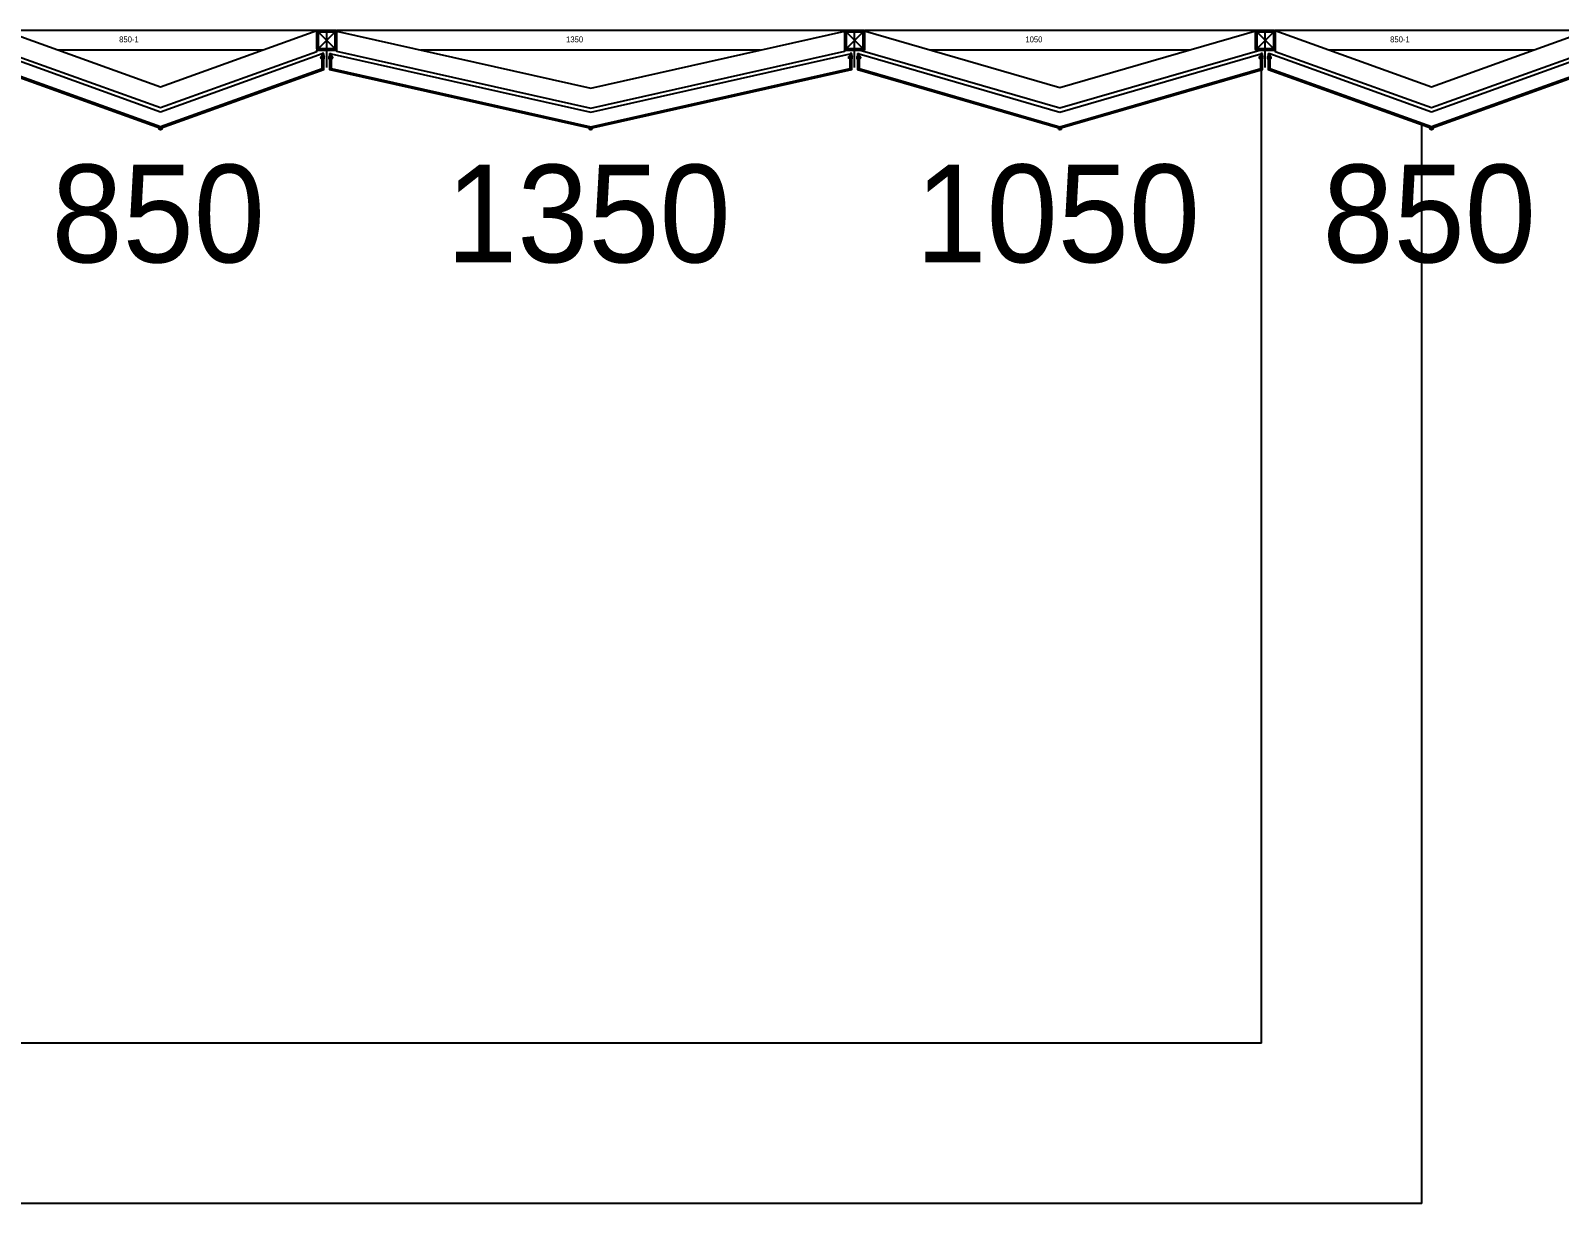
# Model space of a CAD drawing. Header units: millimetres. Extents: x -95754 to 183257, y 26770 to 150605.
# Drawn here: x 163596 to 167506, y 104005 to 107005 of the extents above; entities that cross this region are included whole.
import ezdxf
from ezdxf.enums import TextEntityAlignment as Align

# ---------------------------------------------------------------- set-up
doc = ezdxf.new("R2010")
doc.units = ezdxf.units.MM
doc.header["$LTSCALE"] = 300
doc.linetypes.add('HID', pattern=[2.8, 1.8, -1])
for name, color, linetype in [('6FIN', 6, 'Continuous'), ('A-HAT', 251, 'Continuous'), ('A-하지철물', 55, 'Continuous'), ('alucobond', 4, 'Continuous'), ('mold', 4, 'Continuous'), ('SHEET', 6, 'Continuous')]:
    doc.layers.add(name, color=color, linetype=linetype)
doc.layers.add('NOPLOT', color=191, linetype='Continuous', plot=False)
doc.styles.add('Gtx', font='')
doc.styles.get('Gtx').set_extended_font_data('Dotum')

# ---------------------------------------------------------------- blocks, each defined once
blk = doc.blocks.new('EX-850-1')
at = {"layer": '6FIN', "elevation": 0}
for points in [[(3.2, 204.1), (46.8, 204.1, 0.414214), (50, 207.3), (50, 250.9, 0.414214), (46.8, 254.1), (3.2, 254.1, 0.414214), (0, 250.9), (0, 207.3, 0.414214)], [(896.8, 204.1), (853.2, 204.1, -0.414214), (850, 207.3), (850, 250.9, -0.414214), (853.2, 254.1), (896.8, 254.1, -0.414214), (900, 250.9), (900, 207.3, -0.414214)]]:
    blk.add_lwpolyline(points, format="xyb", close=True, dxfattribs=at)
at = {"layer": 'A-하지철물'}
for p, q in [((850, 254.1), (50, 254.1)), ((710.9, 204.1), (189.1, 204.1))]:
    blk.add_line(p, q, dxfattribs=at)
at = {"layer": 'A-하지철물', "elevation": 0}
for points in [[(49.9, 254.1), (450, 110.3), (850.1, 254.1)], [(50, 204.1), (50, 200.9), (450, 57.2), (850, 200.9), (850, 204.1)]]:
    blk.add_lwpolyline(points, dxfattribs=at)
at = {"layer": 'A-하지철물'}
blk.add_circle((450, 4.1), 4.07, dxfattribs=at)
at = {"layer": 'alucobond', "color": 251, "linetype": 'HID', "ltscale": 10}
for p, q in [((30.2, 185.1), (41.5, 185.1)), ((31.5, 182.4), (31.5, 187.8)), ((31.5, 186.6), (39.5, 186.6)), ((31.5, 183.6), (39.5, 183.6)), ((32, 189.3), (32.5, 189.3)), ((32, 180.9), (32.5, 180.9)), ((32.5, 180.9), (32.5, 189.3)), ((38, 182.7), (38, 187.4)), ((39.5, 182.7), (39.5, 187.4)), ((869.8, 185.1), (858.5, 185.1)), ((860.5, 182.7), (860.5, 187.4)), ((868.5, 186.6), (860.5, 186.6)), ((868.5, 183.6), (860.5, 183.6)), ((862, 182.7), (862, 187.4)), ((867.5, 180.9), (867.5, 189.3)), ((868, 189.3), (867.5, 189.3)), ((868, 180.9), (867.5, 180.9)), ((868.5, 182.4), (868.5, 187.8))]:
    blk.add_line(p, q, dxfattribs=at)
at = {"layer": 'alucobond'}
for p, q in [((32.5, 195.1), (36.5, 195.1)), ((867.5, 195.1), (863.5, 195.1))]:
    blk.add_line(p, q, dxfattribs=at)
at = {"layer": 'alucobond', "color": 251, "linetype": 'HID', "ltscale": 10}
for points in [[(32, 189.3), (31.5, 187.8)], [(32, 180.9), (31.5, 182.4)], [(868, 189.3), (868.5, 187.8)], [(868, 180.9), (868.5, 182.4)]]:
    blk.add_lwpolyline(points, dxfattribs=at)
at = {"layer": 'alucobond', "elevation": 0}
for points in [[(32.5, 195.1), (32.5, 154.1), (450, 4.1), (867.5, 154.1), (867.5, 195.1)], [(36.5, 195.1), (36.5, 156.9), (450, 8.3), (863.5, 156.9), (863.5, 195.1)]]:
    blk.add_lwpolyline(points, dxfattribs=at)
at = {"layer": 'alucobond', "color": 251, "linetype": 'HID', "ltscale": 10, "elevation": 0}
blk.add_lwpolyline([(36.5, 195.1), (450, 46.6), (863.5, 195.1)], dxfattribs=at)
at = {"layer": 'alucobond', "color": 251, "linetype": 'HID', "ltscale": 10}
for points in [[(39.5, 186.6, -0.666667), (39.5, 183.6, -1.5)], [(860.5, 186.6, 0.666667), (860.5, 183.6, 1.5)]]:
    blk.add_lwpolyline(points, format="xyb", dxfattribs=at)
for centre, start, end in [((38.7, 187.4), 0, 180), ((38.7, 182.7), 180, 0), ((861.3, 187.4), 0, 180), ((861.3, 182.7), 180, 0)]:
    blk.add_arc(centre, 0.75, start, end, dxfattribs=at)
at = {"layer": 'mold', "color": 4}
for points in [[(25, 204.1), (25, 202.6)], [(875, 204.1), (875, 202.6)]]:
    blk.add_lwpolyline(points, dxfattribs=at)
at = {"layer": 'NOPLOT'}
for p, q in [((3.2, 254.1), (0, 254.1)), ((0, 254.1), (0, 250.9)), ((25, 160), (25, 254.1)), ((46.8, 254.1), (50, 254.1)), ((50, 254.1), (50, 250.9)), ((853.2, 254.1), (850, 254.1)), ((850, 254.1), (850, 250.9)), ((875, 160), (875, 254.1)), ((896.8, 254.1), (900, 254.1)), ((900, 254.1), (900, 250.9)), ((0, 207.3), (0, 204.1)), ((3.2, 204.1), (0, 204.1)), ((46.8, 204.1), (50, 204.1)), ((50, 207.3), (50, 204.1)), ((850, 207.3), (850, 204.1)), ((853.2, 204.1), (850, 204.1)), ((896.8, 204.1), (900, 204.1)), ((900, 207.3), (900, 204.1))]:
    blk.add_line(p, q, dxfattribs=at)
at = {"layer": 'SHEET', "color": 8}
for p, q in [((46.8, 250.9), (3.2, 207.3)), ((3.2, 250.9), (46.8, 207.3)), ((853.2, 250.9), (896.8, 207.3)), ((896.8, 250.9), (853.2, 207.3))]:
    blk.add_line(p, q, dxfattribs=at)
at = {"layer": 'SHEET', "color": 8, "elevation": 0}
for points in [[(3.2, 207.3), (46.8, 207.3), (46.8, 250.9), (3.2, 250.9)], [(896.8, 207.3), (853.2, 207.3), (853.2, 250.9), (896.8, 250.9)]]:
    blk.add_lwpolyline(points, close=True, dxfattribs=at)
at = {"layer": 'NOPLOT', "linetype": 'HID', "style": 'Gtx'}
blk.add_text('850-1', height=15, dxfattribs=at).set_placement((344.2, 224))
blk = doc.blocks.new('EX-1050')
at = {"layer": '6FIN', "elevation": 0}
for points in [[(3.2, 204.1), (46.8, 204.1, 0.414214), (50, 207.3), (50, 250.9, 0.414214), (46.8, 254.1), (3.2, 254.1, 0.414214), (0, 250.9), (0, 207.3, 0.414214)], [(1096.8, 204.1), (1053.2, 204.1, -0.414214), (1050, 207.3), (1050, 250.9, -0.414214), (1053.2, 254.1), (1096.8, 254.1, -0.414214), (1100, 250.9), (1100, 207.3, -0.414214)]]:
    blk.add_lwpolyline(points, format="xyb", close=True, dxfattribs=at)
at = {"layer": 'A-하지철물'}
for p, q in [((1050, 254.1), (50, 254.1)), ((880.8, 204.1), (219.2, 204.1))]:
    blk.add_line(p, q, dxfattribs=at)
at = {"layer": 'A-하지철물', "elevation": 0}
for points in [[(46.7, 254.1), (550, 108.2), (1053.3, 254.1)], [(39.3, 204.2), (550, 56.1), (1060.7, 204.2)]]:
    blk.add_lwpolyline(points, dxfattribs=at)
at = {"layer": 'A-하지철물'}
blk.add_circle((550, 4.1), 4.07, dxfattribs=at)
at = {"layer": 'alucobond', "color": 251, "linetype": 'HID', "ltscale": 10}
for p, q in [((30.2, 185.1), (41.5, 185.1)), ((31.5, 182.4), (31.5, 187.8)), ((31.5, 186.6), (39.5, 186.6)), ((31.5, 183.6), (39.5, 183.6)), ((32, 189.3), (32.5, 189.3)), ((32, 180.9), (32.5, 180.9)), ((32.5, 180.9), (32.5, 189.3)), ((38, 182.7), (38, 187.4)), ((39.5, 182.7), (39.5, 187.4)), ((1069.8, 185.1), (1058.5, 185.1)), ((1060.5, 182.7), (1060.5, 187.4)), ((1068.5, 186.6), (1060.5, 186.6)), ((1068.5, 183.6), (1060.5, 183.6)), ((1062, 182.7), (1062, 187.4)), ((1067.5, 180.9), (1067.5, 189.3)), ((1068, 189.3), (1067.5, 189.3)), ((1068, 180.9), (1067.5, 180.9)), ((1068.5, 182.4), (1068.5, 187.8))]:
    blk.add_line(p, q, dxfattribs=at)
at = {"layer": 'alucobond'}
for p, q in [((32.5, 195.1), (36.5, 195.1)), ((1067.5, 195.1), (1063.5, 195.1))]:
    blk.add_line(p, q, dxfattribs=at)
at = {"layer": 'alucobond', "color": 251, "linetype": 'HID', "ltscale": 10, "elevation": 0}
for points in [[(32, 189.3), (31.5, 187.8)], [(32, 180.9), (31.5, 182.4)], [(36.5, 194.6), (550, 45.7), (1063.5, 194.6)], [(1068, 189.3), (1068.5, 187.8)], [(1068, 180.9), (1068.5, 182.4)]]:
    blk.add_lwpolyline(points, dxfattribs=at)
at = {"layer": 'alucobond', "elevation": 0}
for points in [[(32.5, 195.1), (32.5, 154.1), (550, 4.1), (1067.5, 154.1), (1067.5, 195.1)], [(36.5, 195.1), (36.5, 157.1), (550, 8.2), (1063.5, 157.1), (1063.5, 195.1)]]:
    blk.add_lwpolyline(points, dxfattribs=at)
at = {"layer": 'alucobond', "color": 251, "linetype": 'HID', "ltscale": 10, "elevation": 0}
for points in [[(39.5, 186.6, -0.666667), (39.5, 183.6, -1.5)], [(1060.5, 186.6, 0.666667), (1060.5, 183.6, 1.5)]]:
    blk.add_lwpolyline(points, format="xyb", dxfattribs=at)
at = {"layer": 'alucobond', "color": 251, "linetype": 'HID', "ltscale": 10}
for centre, start, end in [((38.7, 187.4), 0, 180), ((38.7, 182.7), 180, 0), ((1061.3, 187.4), 0, 180), ((1061.3, 182.7), 180, 0)]:
    blk.add_arc(centre, 0.75, start, end, dxfattribs=at)
at = {"layer": 'mold', "color": 4, "elevation": 0}
for points in [[(25, 204.1), (25, 202.6)], [(1075, 204.1), (1075, 202.6)]]:
    blk.add_lwpolyline(points, dxfattribs=at)
at = {"layer": 'NOPLOT'}
for p, q in [((3.2, 254.1), (0, 254.1)), ((0, 254.1), (0, 250.9)), ((25, 160), (25, 254.1)), ((46.8, 254.1), (50, 254.1)), ((50, 254.1), (50, 250.9)), ((1053.2, 254.1), (1050, 254.1)), ((1050, 254.1), (1050, 250.9)), ((1075, 160), (1075, 254.1)), ((1096.8, 254.1), (1100, 254.1)), ((1100, 254.1), (1100, 250.9)), ((0, 207.3), (0, 204.1)), ((3.2, 204.1), (0, 204.1)), ((46.8, 204.1), (50, 204.1)), ((50, 207.3), (50, 204.1)), ((1050, 207.3), (1050, 204.1)), ((1053.2, 204.1), (1050, 204.1)), ((1096.8, 204.1), (1100, 204.1)), ((1100, 207.3), (1100, 204.1))]:
    blk.add_line(p, q, dxfattribs=at)
at = {"layer": 'SHEET', "color": 8}
for p, q in [((46.8, 250.9), (3.2, 207.3)), ((3.2, 250.9), (46.8, 207.3)), ((1053.2, 250.9), (1096.8, 207.3)), ((1096.8, 250.9), (1053.2, 207.3))]:
    blk.add_line(p, q, dxfattribs=at)
at = {"layer": 'SHEET', "color": 8, "elevation": 0}
for points in [[(3.2, 207.3), (46.8, 207.3), (46.8, 250.9), (3.2, 250.9)], [(1096.8, 207.3), (1053.2, 207.3), (1053.2, 250.9), (1096.8, 250.9)]]:
    blk.add_lwpolyline(points, close=True, dxfattribs=at)
at = {"layer": 'NOPLOT', "linetype": 'HID', "style": 'Gtx'}
blk.add_text('1050', height=15, dxfattribs=at).set_placement((461.5, 224))
blk = doc.blocks.new('EX-1350')
at = {"layer": '6FIN', "elevation": 0}
for points in [[(3.2, 204.1), (46.8, 204.1, 0.414214), (50, 207.3), (50, 250.9, 0.414214), (46.8, 254.1), (3.2, 254.1, 0.414214), (0, 250.9), (0, 207.3, 0.414214)], [(1396.8, 204.1), (1353.2, 204.1, -0.414214), (1350, 207.3), (1350, 250.9, -0.414214), (1353.2, 254.1), (1396.8, 254.1, -0.414214), (1400, 250.9), (1400, 207.3, -0.414214)]]:
    blk.add_lwpolyline(points, format="xyb", close=True, dxfattribs=at)
at = {"layer": 'A-하지철물'}
for p, q in [((1350, 254.1), (50, 254.1)), ((1133.9, 204.1), (266.1, 204.1))]:
    blk.add_line(p, q, dxfattribs=at)
at = {"layer": 'A-하지철물', "elevation": 0}
for points in [[(49.7, 252.7), (700, 106.6), (1350.3, 252.7)], [(50, 254.1), (50, 201.4), (700, 55.3), (1350, 201.4), (1350, 254.1)]]:
    blk.add_lwpolyline(points, dxfattribs=at)
at = {"layer": 'A-하지철물'}
blk.add_circle((700, 4.1), 4.07, dxfattribs=at)
at = {"layer": 'alucobond', "color": 251, "linetype": 'HID', "ltscale": 10}
for p, q in [((30.2, 185.1), (41.5, 185.1)), ((31.5, 182.4), (31.5, 187.8)), ((31.5, 186.6), (39.5, 186.6)), ((31.5, 183.6), (39.5, 183.6)), ((32, 189.3), (32.5, 189.3)), ((32, 180.9), (32.5, 180.9)), ((32.5, 180.9), (32.5, 189.3)), ((38, 182.7), (38, 187.4)), ((39.5, 182.7), (39.5, 187.4)), ((1369.8, 185.1), (1358.5, 185.1)), ((1360.5, 182.7), (1360.5, 187.4)), ((1368.5, 186.6), (1360.5, 186.6)), ((1368.5, 183.6), (1360.5, 183.6)), ((1362, 182.7), (1362, 187.4)), ((1367.5, 180.9), (1367.5, 189.3)), ((1368, 189.3), (1367.5, 189.3)), ((1368, 180.9), (1367.5, 180.9)), ((1368.5, 182.4), (1368.5, 187.8))]:
    blk.add_line(p, q, dxfattribs=at)
at = {"layer": 'alucobond'}
for p, q in [((32.5, 195.1), (36.5, 195.1)), ((1367.5, 195.1), (1363.5, 195.1))]:
    blk.add_line(p, q, dxfattribs=at)
at = {"layer": 'alucobond', "color": 251, "linetype": 'HID', "ltscale": 10, "elevation": 0}
for points in [[(32, 189.3), (31.5, 187.8)], [(32, 180.9), (31.5, 182.4)], [(36.5, 194.2), (700, 45.1), (1363.5, 194.2)], [(1368, 189.3), (1368.5, 187.8)], [(1368, 180.9), (1368.5, 182.4)]]:
    blk.add_lwpolyline(points, dxfattribs=at)
at = {"layer": 'alucobond', "elevation": 0}
for points in [[(32.5, 195.1), (32.5, 154.1), (700, 4.1), (1367.5, 154.1), (1367.5, 195.1)], [(36.5, 195.1), (36.5, 157.3), (700, 8.2), (1363.5, 157.3), (1363.5, 195.1)]]:
    blk.add_lwpolyline(points, dxfattribs=at)
at = {"layer": 'alucobond', "color": 251, "linetype": 'HID', "ltscale": 10, "elevation": 0}
for points in [[(39.5, 186.6, -0.666667), (39.5, 183.6, -1.5)], [(1360.5, 186.6, 0.666667), (1360.5, 183.6, 1.5)]]:
    blk.add_lwpolyline(points, format="xyb", dxfattribs=at)
at = {"layer": 'alucobond', "color": 251, "linetype": 'HID', "ltscale": 10}
for centre, start, end in [((38.7, 187.4), 0, 180), ((38.7, 182.7), 180, 0), ((1361.3, 187.4), 0, 180), ((1361.3, 182.7), 180, 0)]:
    blk.add_arc(centre, 0.75, start, end, dxfattribs=at)
at = {"layer": 'mold', "color": 4, "elevation": 0}
for points in [[(25, 204.1), (25, 202.6)], [(1375, 204.1), (1375, 202.6)]]:
    blk.add_lwpolyline(points, dxfattribs=at)
at = {"layer": 'NOPLOT'}
for p, q in [((3.2, 254.1), (0, 254.1)), ((0, 254.1), (0, 250.9)), ((25, 160), (25, 254.1)), ((46.8, 254.1), (50, 254.1)), ((50, 254.1), (50, 250.9)), ((1353.2, 254.1), (1350, 254.1)), ((1350, 254.1), (1350, 250.9)), ((1375, 160), (1375, 254.1)), ((1396.8, 254.1), (1400, 254.1)), ((1400, 254.1), (1400, 250.9)), ((0, 207.3), (0, 204.1)), ((3.2, 204.1), (0, 204.1)), ((46.8, 204.1), (50, 204.1)), ((50, 207.3), (50, 204.1)), ((1350, 207.3), (1350, 204.1)), ((1353.2, 204.1), (1350, 204.1)), ((1396.8, 204.1), (1400, 204.1)), ((1400, 207.3), (1400, 204.1))]:
    blk.add_line(p, q, dxfattribs=at)
at = {"layer": 'SHEET', "color": 8}
for p, q in [((46.8, 250.9), (3.2, 207.3)), ((3.2, 250.9), (46.8, 207.3)), ((1353.2, 250.9), (1396.8, 207.3)), ((1396.8, 250.9), (1353.2, 207.3))]:
    blk.add_line(p, q, dxfattribs=at)
at = {"layer": 'SHEET', "color": 8, "elevation": 0}
for points in [[(3.2, 207.3), (46.8, 207.3), (46.8, 250.9), (3.2, 250.9)], [(1396.8, 207.3), (1353.2, 207.3), (1353.2, 250.9), (1396.8, 250.9)]]:
    blk.add_lwpolyline(points, close=True, dxfattribs=at)
at = {"layer": 'NOPLOT', "linetype": 'HID', "style": 'Gtx'}
blk.add_text('1350', height=15, dxfattribs=at).set_placement((637.1, 224))
blk = doc.blocks.new('A$C0b20c517')
at = {"layer": 'NOPLOT', "linetype": 'Continuous', "style": 'Gtx'}
for s, p in [('850', (72568.7, 125)), ('1350', (73668.7, 125)), ('1050', (74868.7, 125.3)), ('850', (75818.7, 125))]:
    blk.add_text(s, height=250, dxfattribs=at).set_placement(p, align=Align.MIDDLE_CENTER)

msp = doc.modelspace()

# ---------------------------------------------------------------- linework, layer by layer
at = {"layer": 'A-HAT', "ltscale": 10, "transparency": 33554687}
for p, q in [((166743.571, 104415.018), (166743.571, 106905.018)), ((167153.571, 104005.018), (167153.571, 106764)), ((166743.571, 104415.018), (159713.571, 104415.018)), ((167153.571, 104005.018), (159713.571, 104005.018))]:
    msp.add_line(p, q, dxfattribs=at)

# ---------------------------------------------------------------- block references
at = {"layer": 'A-하지철물', "transparency": 33554687}
for name, p in [('EX-850-1', (163478.571, 106750.945)), ('EX-1350', (164328.571, 106750.945)), ('EX-1050', (165678.571, 106750.945)), ('EX-850-1', (166728.571, 106750.947))]:
    msp.add_blockref(name, p, dxfattribs=at)
at = {"layer": 'NOPLOT', "transparency": 33554687}
msp.add_blockref('A$C0b20c517', (91354.047, 106412.038), dxfattribs=at)

doc.saveas('drawing.dxf')
